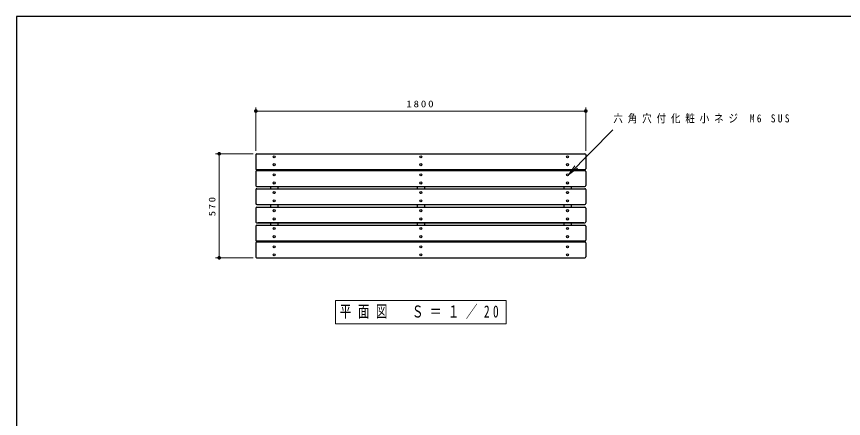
# Model space of a CAD drawing. Units: millimetres on the paper, scale 1:20. Extents: x -365 to 12, y -38 to 257.
# Drawn here: x -365 to -139.4, y 147.2 to 257 of the extents above; entities that cross this region are included whole.
import ezdxf

# ---------------------------------------------------------------- set-up
doc = ezdxf.new("R2010")
doc.units = ezdxf.units.MM
doc.layers.add('1_20', color=3, linetype='Continuous', lineweight=25)
doc.layers.add('99', color=7, linetype='Continuous', lineweight=13)
doc.styles.add('ＭＳ ゴシック', font='')
doc.styles.get('ＭＳ ゴシック').set_extended_font_data('MS Gothic')

# ---------------------------------------------------------------- blocks, each defined once
blk = doc.blocks.new('open_arrow')
at = {"color": 0, "linetype": 'Continuous', "lineweight": -2}
blk.add_lwpolyline([(7.5, 1.25), (0, 0), (7.5, -1.25)], dxfattribs=at)
blk = doc.blocks.new('filled_dot')
at = {"color": 0, "linetype": 'Continuous', "lineweight": -2, "const_width": 1.25}
blk.add_lwpolyline([(-0.625, 0, 1), (0.625, 0, 1)], format="xyb", close=True, dxfattribs=at)

msp = doc.modelspace()

# ---------------------------------------------------------------- linework, layer by layer
at = {"layer": '1_20', "color": 7, "lineweight": 13}
for p, q in [((-299.717, 220.274), (-299.717, 232.189)), ((-299.717, 231.189), (-209.717, 231.189)), ((-209.717, 220.274), (-209.717, 232.189)), ((-214.417, 213.769), (-202.341, 226.05)), ((-300.467, 219.524), (-310.717, 219.524)), ((-309.717, 191.103), (-309.717, 219.524)), ((-300.467, 191.103), (-310.717, 191.103)), ((-231.459, 179.405), (-277.959, 179.405)), ((-277.959, 179.405), (-277.959, 173.105)), ((-231.459, 173.105), (-231.459, 179.405)), ((-277.959, 173.105), (-231.459, 173.105))]:
    msp.add_line(p, q, dxfattribs=at)
at = {"layer": '1_20'}
for p, q in [((-299.717, 219.274), (-299.717, 215.434)), ((-299.467, 219.524), (-209.967, 219.524)), ((-209.717, 219.274), (-209.717, 215.434)), ((-299.717, 214.682), (-299.717, 210.853)), ((-299.467, 215.184), (-209.967, 215.184)), ((-299.467, 214.932), (-209.967, 214.932)), ((-255.717, 214.932), (-255.717, 215.184)), ((-253.717, 215.184), (-253.717, 214.932)), ((-215.717, 214.932), (-215.717, 215.184)), ((-213.717, 215.184), (-213.717, 214.932)), ((-209.717, 214.682), (-209.717, 210.853)), ((-299.467, 210.603), (-209.967, 210.603)), ((-299.467, 209.979), (-209.967, 209.979)), ((-299.217, 209.921), (-210.217, 209.921)), ((-295.717, 210.603), (-295.717, 209.979)), ((-293.717, 210.603), (-293.717, 209.979)), ((-255.717, 210.603), (-255.717, 209.979)), ((-253.717, 210.603), (-253.717, 209.979)), ((-215.717, 210.603), (-215.717, 209.979)), ((-213.717, 210.603), (-213.717, 209.979)), ((-299.717, 209.729), (-299.717, 205.946)), ((-209.717, 209.729), (-209.717, 205.946)), ((-299.467, 205.696), (-209.967, 205.696)), ((-295.717, 205.696), (-295.717, 204.931)), ((-293.717, 205.696), (-293.717, 204.931)), ((-255.717, 205.696), (-255.717, 204.931)), ((-253.717, 205.696), (-253.717, 204.931)), ((-215.717, 205.696), (-215.717, 204.931)), ((-213.717, 205.696), (-213.717, 204.931)), ((-299.717, 204.681), (-299.717, 200.899)), ((-299.467, 204.931), (-209.967, 204.931)), ((-209.717, 204.681), (-209.717, 200.899)), ((-299.717, 199.774), (-299.717, 195.946)), ((-299.467, 200.649), (-209.967, 200.649)), ((-299.467, 200.024), (-209.967, 200.024)), ((-299.217, 200.706), (-210.217, 200.706)), ((-295.717, 200.649), (-295.717, 200.024)), ((-293.717, 200.649), (-293.717, 200.024)), ((-255.717, 200.649), (-255.717, 200.024)), ((-253.717, 200.649), (-253.717, 200.024)), ((-215.717, 200.649), (-215.717, 200.024)), ((-213.717, 200.649), (-213.717, 200.024)), ((-209.717, 199.774), (-209.717, 195.946)), ((-299.717, 195.193), (-299.717, 191.353)), ((-299.467, 195.696), (-209.967, 195.696)), ((-299.467, 195.443), (-209.967, 195.443)), ((-295.717, 195.443), (-295.717, 195.696)), ((-293.717, 195.696), (-293.717, 195.443)), ((-255.717, 195.696), (-255.717, 195.443)), ((-253.717, 195.696), (-253.717, 195.443)), ((-215.717, 195.696), (-215.717, 195.443)), ((-213.717, 195.696), (-213.717, 195.443)), ((-209.717, 195.193), (-209.717, 191.353)), ((-299.467, 191.103), (-209.967, 191.103))]:
    msp.add_line(p, q, dxfattribs=at)
for centre, start, end in [((-299.467, 219.274), 89.99998, 179.99996), ((-209.967, 219.274), 0, 89.99998), ((-299.467, 215.434), 179.99998, 270.00002), ((-299.467, 214.682), 89.99998, 179.99996), ((-209.967, 215.434), 270.00002, 0), ((-209.967, 214.682), 0, 89.99998), ((-299.467, 210.853), 179.99998, 270.00002), ((-299.467, 209.729), 89.99998, 179.99996), ((-209.967, 210.853), 270.00002, 0), ((-209.967, 209.729), 0, 89.99998), ((-299.467, 205.946), 179.99998, 270.00002), ((-209.967, 205.946), 270.00002, 0), ((-299.467, 204.681), 89.99998, 179.99996), ((-209.967, 204.681), 0, 89.99998), ((-299.467, 200.899), 179.99998, 270.00002), ((-209.967, 200.899), 270.00002, 0), ((-299.467, 199.774), 89.99998, 179.99996), ((-209.967, 199.774), 0, 89.99998), ((-299.467, 195.946), 179.99998, 270.00002), ((-299.467, 195.193), 89.99998, 179.99996), ((-209.967, 195.946), 270.00002, 0), ((-209.967, 195.193), 0, 89.99998), ((-299.467, 191.353), 179.99998, 270.00002), ((-209.967, 191.353), 270.00002, 0)]:
    msp.add_arc(centre, 0.25, start, end, dxfattribs=at)
for centre, ratio in [((-294.717, 218.695), 0.954678), ((-254.717, 218.695), 0.954678), ((-214.717, 218.695), 0.954678), ((-294.717, 216.547), 0.954628), ((-254.717, 216.547), 0.954628), ((-214.717, 216.547), 0.954628), ((-294.717, 213.769), 0.992166), ((-254.717, 213.769), 0.992166), ((-214.717, 213.769), 0.992166), ((-294.717, 211.537), 0.992116), ((-254.717, 211.537), 0.992116), ((-214.717, 211.537), 0.992116), ((-294.717, 208.922), 0.999083), ((-254.717, 208.922), 0.999083), ((-214.717, 208.922), 0.999083), ((-294.717, 206.674), 0.999133), ((-254.717, 206.674), 0.999133), ((-214.717, 206.674), 0.999133), ((-294.717, 203.953), 0.999133), ((-254.717, 203.953), 0.999133), ((-214.717, 203.953), 0.999133), ((-294.717, 201.705), 0.999133), ((-254.717, 201.705), 0.999133), ((-214.717, 201.705), 0.999133), ((-294.717, 199.091), 0.992116), ((-254.717, 199.091), 0.992116), ((-214.717, 199.091), 0.992116), ((-294.717, 196.859), 0.992116), ((-254.717, 196.859), 0.992116), ((-214.717, 196.859), 0.992116), ((-294.717, 194.08), 0.954678), ((-254.717, 194.08), 0.954678), ((-214.717, 194.08), 0.954678), ((-294.717, 191.932), 0.954678), ((-254.717, 191.932), 0.954678), ((-214.717, 191.932), 0.954678)]:
    msp.add_ellipse(centre, major_axis=(0.3, 0), ratio=ratio, dxfattribs=at)
at = {"layer": '99', "color": 20, "lineweight": 25}
for p, q in [((0, 257), (-365, 257)), ((-365, 257), (-365, 0))]:
    msp.add_line(p, q, dxfattribs=at)

# ---------------------------------------------------------------- block references
at = {"layer": '1_20', "color": 7, "lineweight": 13, "xscale": 0.4, "yscale": 0.4}
msp.add_blockref('filled_dot', (-299.717, 231.189), dxfattribs=at)
for name, p, rotation in [('filled_dot', (-209.717, 231.189), 180), ('filled_dot', (-309.717, 219.524), 270), ('open_arrow', (-214.417, 213.769), 45.5), ('filled_dot', (-309.717, 191.103), 90)]:
    msp.add_blockref(name, p, dxfattribs=dict(at, rotation=rotation))

# ---------------------------------------------------------------- texts
at = {"layer": '1_20', "color": 7, "style": 'ＭＳ ゴシック'}
for s, insert, char_height, attachment_point in [('\\T1.33;\\W1.2;1800', (-254.717, 232.189), 1.833, 8), ('\\T1.5;\\W0.85;六角穴付化粧小ネジ\\~M6\\~SUS', (-202.209, 229.05), 2.199, 4), ('\\T1.56;\\W0.7;平面図\u3000Ｓ＝１／20', (-254.709, 176.255), 3.299, 5)]:
    msp.add_mtext(s, dxfattribs=dict(at, insert=insert, char_height=char_height, attachment_point=attachment_point))
at = {"layer": '1_20', "color": 7, "insert": (-310.717, 205.313), "char_height": 1.833, "attachment_point": 8, "rotation": 90, "style": 'ＭＳ ゴシック'}
msp.add_mtext('\\T1.33;\\W1.15;570', dxfattribs=at)

doc.saveas('drawing.dxf')
